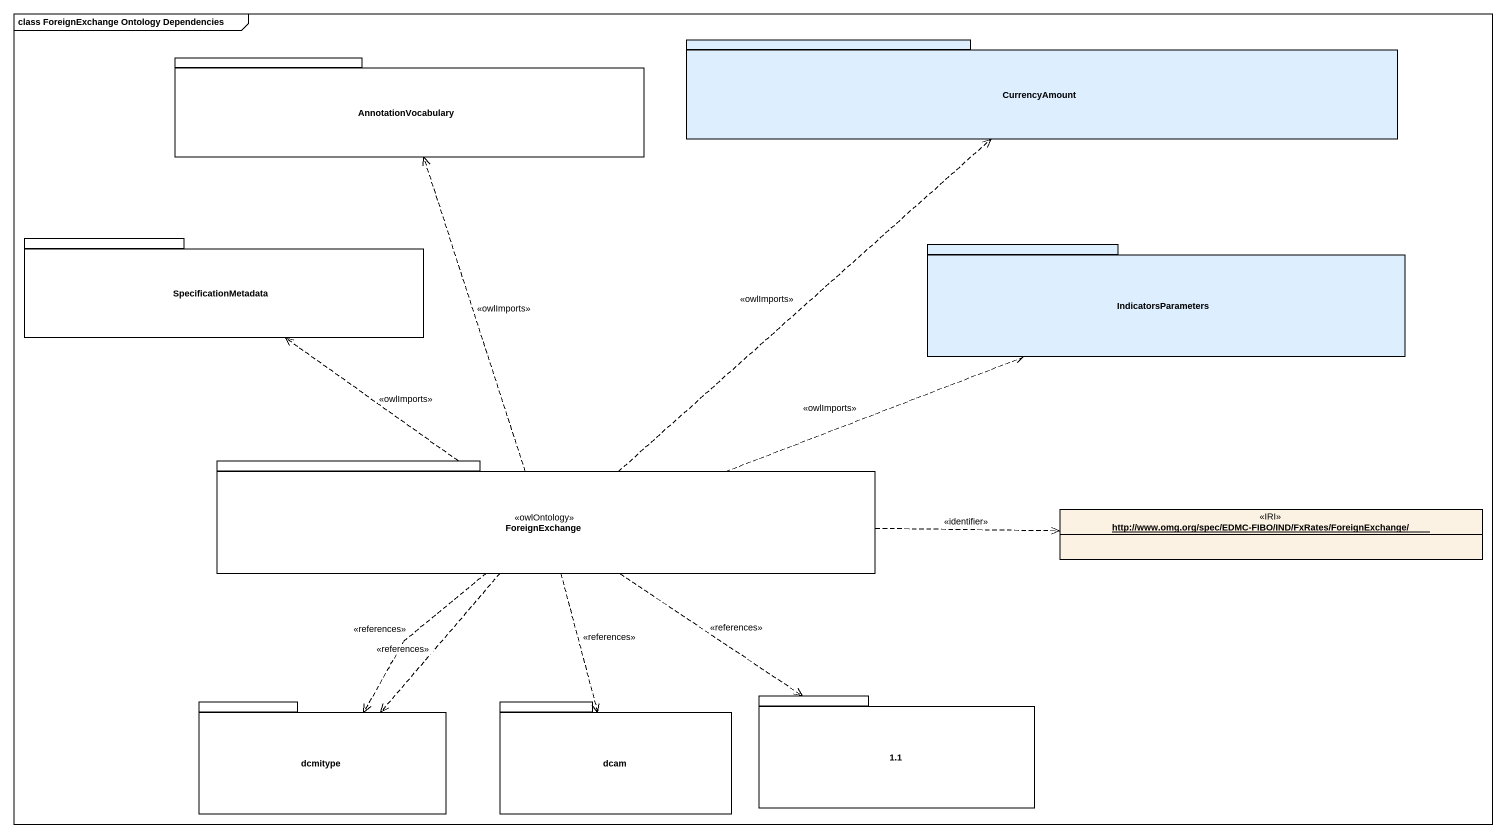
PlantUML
@startuml
mainframe class ForeignExchange Ontology Dependencies
hide circle
hide empty members
package AnnotationVocabulary {
}
package CurrencyAmount #DDEEFF {
}
package SpecificationMetadata {
}
package IndicatorsParameters #DDEEFF {
}
package ForeignExchange <<owlOntology>> {
}
object "http://www.omg.org/spec/EDMC-FIBO/IND/FxRates/ForeignExchange/" as http_www_omg_org_spec_EDMC <<IRI>>
package dcmitype {
}
package dcam {
}
package "1.1" as p1_1 {
}
ForeignExchange .up.> AnnotationVocabulary : <<owlImports>>
ForeignExchange .up.> CurrencyAmount : <<owlImports>>
ForeignExchange .up.> SpecificationMetadata : <<owlImports>>
ForeignExchange .right.> IndicatorsParameters : <<owlImports>>
ForeignExchange .right.> http_www_omg_org_spec_EDMC : <<identifier>>
ForeignExchange ..> dcmitype : <<references>>
ForeignExchange ..> dcmitype : <<references>>
ForeignExchange ..> dcam : <<references>>
ForeignExchange ..> p1_1 : <<references>>
@enduml
